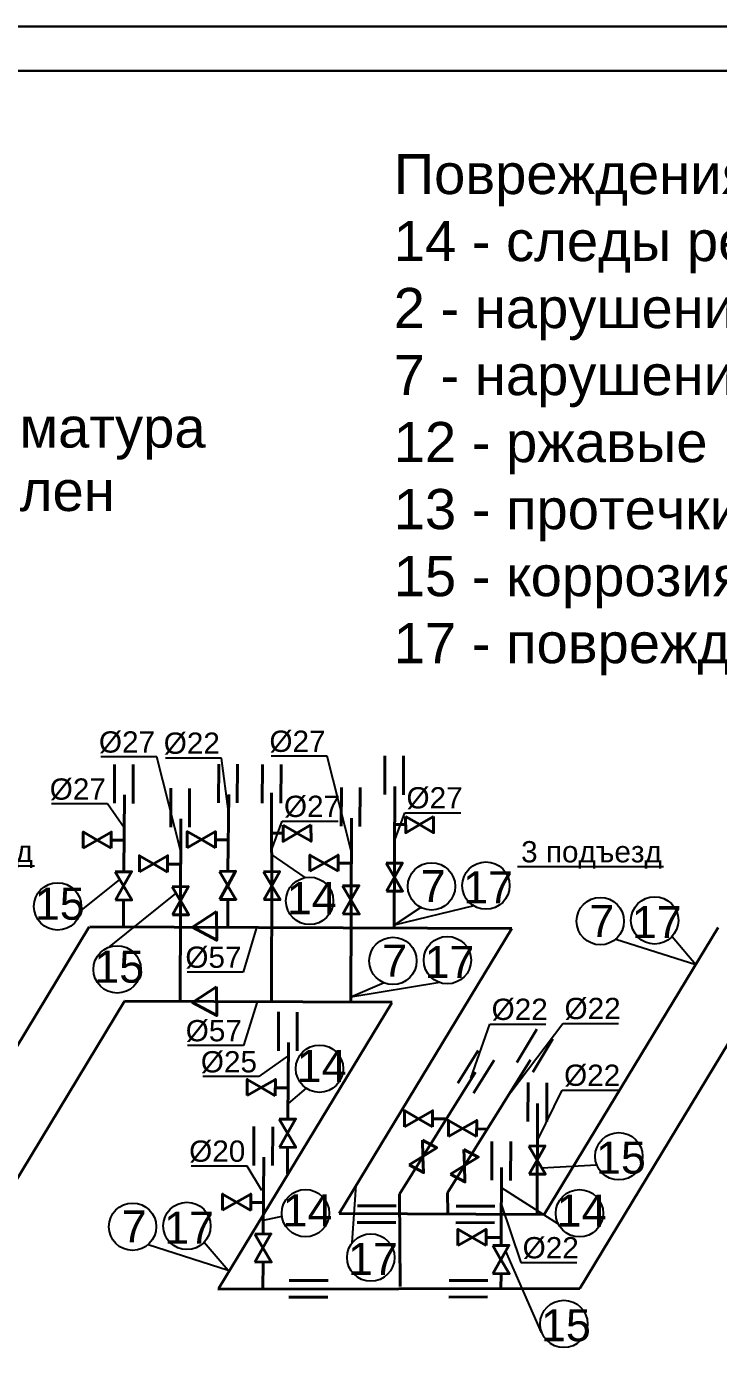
# Model space of a CAD drawing. Header units: inches. Extents: x -14875 to -3761, y 5061 to 12920.
# Drawn here: x -12168 to -10102, y 8976 to 12920 of the extents above; entities that cross this region are included whole.
import ezdxf
from ezdxf import colors
from ezdxf.entities.mleader import LeaderData, LeaderLine
from ezdxf.math import Vec2, Vec3

# ---------------------------------------------------------------- set-up
doc = ezdxf.new("R2010")
doc.units = ezdxf.units.IN
doc.header["$MEASUREMENT"] = 0
doc.layers.get('0').update_dxf_attribs({"color": 18, "true_color": 0x000000})
doc.layers.add('анп Рамка жирная', color=7, linetype='Continuous', lineweight=50)
doc.layers.add('Трубы', color=7, linetype='Continuous', lineweight=40)
doc.styles.get("Standard").update_dxf_attribs({"font": 'arial.ttf'})
doc.mleader_styles.duplicate_entry("Standard", '')

msp = doc.modelspace()

# ---------------------------------------------------------------- linework, layer by layer
at = {"color": 18, "true_color": 0x000000}
for p, q in [((-11336.7, 10379.1), (-11437.4, 10448.7)), ((-12005.2, 10280.5), (-11889.8, 10373.2)), ((-11920.2, 10172.3), (-11722.3, 10331.9)), ((-10833.4, 10294.5), (-11070.7, 10237.5)), ((-10990.8, 10289.7), (-11070.7, 10237.5)), ((-10409.2, 10195.6), (-10170.5, 10119.5)), ((-10241.4, 10203.2), (-10170.5, 10119.5)), ((-10934.3, 10065.6), (-11199.9, 10022.2)), ((-11100.7, 10064.9), (-11199.9, 10022.2)), ((-11333.9, 9750.6), (-11387.4, 9704.6)), ((-10466.4, 9521), (-10629.8, 9511.6)), ((-11196.4, 9288.7), (-11184, 9460.7)), ((-10580.3, 9344.4), (-10750.7, 9452.6)), ((-11406.2, 9367.5), (-11461.5, 9355.3)), ((-11805.2, 9283.4), (-11566.5, 9207.4)), ((-11637.4, 9291.1), (-11566.5, 9207.4)), ((-10630.7, 9020.7), (-10737.5, 9264))]:
    msp.add_line(p, q, dxfattribs=at)
at = {"color": 18, "lineweight": 40, "true_color": 0x000000}
for points in [[(-11402.5, 10535.8), (-11402.2, 10487.3), (-11360.3, 10511.8)], [(-11319, 10536.2), (-11318.7, 10487.7), (-11360.9, 10511.7)], [(-11036.6, 10561.3), (-11036.4, 10512.8), (-10994.5, 10537.3)], [(-10953.1, 10561.7), (-10952.9, 10513.2), (-10995, 10537.2)], [(-11094.8, 10422.2), (-11046.3, 10422.7), (-11070.1, 10380.5)], [(-11460.7, 10396.7), (-11412.1, 10397.2), (-11436, 10355)], [(-10668.7, 9577.7), (-10620.1, 9578.2), (-10644, 9535.9)]]:
    msp.add_lwpolyline(points, close=True, dxfattribs=at)
at = {"color": 7, "lineweight": 40}
for points in [[(-11999.1, 10466.9), (-11999, 10515.4), (-11957, 10491)], [(-11915.1, 10466.7), (-11915, 10515.2), (-11957, 10491)], [(-11688.3, 10468.2), (-11688.2, 10516.7), (-11646.2, 10492.4)], [(-11604.3, 10468), (-11604.2, 10516.5), (-11646.2, 10492.4)], [(-11831.1, 10396), (-11831, 10444.5), (-11789, 10420.1)], [(-11747, 10395.8), (-11746.9, 10444.3), (-11789, 10420.1)], [(-11322.2, 10398.1), (-11322.1, 10446.6), (-11280.1, 10422.2)], [(-11238.2, 10397.9), (-11238.1, 10446.4), (-11280.1, 10422.2)], [(-11509.6, 9728.2), (-11509.4, 9776.8), (-11467.5, 9752.4)], [(-11425.5, 9728.1), (-11425.4, 9776.6), (-11467.5, 9752.4)], [(-11040.4, 9634.9), (-11040.3, 9683.4), (-10998.3, 9659)], [(-10956.3, 9634.7), (-10956.2, 9683.2), (-10998.3, 9659)], [(-10908.7, 9606), (-10908.6, 9654.5), (-10866.6, 9630.2)], [(-10824.7, 9605.8), (-10824.5, 9654.3), (-10866.6, 9630.2)], [(-11583, 9385.9), (-11582.9, 9434.5), (-11540.9, 9410.1)], [(-11498.9, 9385.7), (-11498.8, 9434.3), (-11540.9, 9410.1)], [(-10880.5, 9281), (-10880.4, 9329.6), (-10838.4, 9305.2)], [(-10796.4, 9280.8), (-10796.3, 9329.4), (-10838.4, 9305.2)]]:
    msp.add_lwpolyline(points, close=True, dxfattribs=at)
at = {"color": 0, "lineweight": 40}
for points in [[(-11903.2, 10396.2), (-11854.7, 10396.7), (-11878.5, 10354.4)], [(-11592.4, 10397.5), (-11543.9, 10398), (-11567.7, 10355.7)], [(-11094, 10338.3), (-11045.4, 10338.8), (-11070.1, 10380.5)], [(-11902.4, 10312.2), (-11853.9, 10312.7), (-11878.6, 10354.5)], [(-11733.4, 10352), (-11684.9, 10352.5), (-11708.7, 10310.2)], [(-11591.6, 10313.5), (-11543.1, 10314), (-11567.8, 10355.8)], [(-11459.8, 10312.8), (-11411.3, 10313.3), (-11436, 10355)], [(-11224.6, 10354.1), (-11176, 10354.6), (-11199.9, 10312.3)], [(-11732.6, 10268), (-11684.1, 10268.5), (-11708.8, 10310.3)], [(-11223.7, 10270.1), (-11175.2, 10270.6), (-11199.9, 10312.4)], [(-11600.7, 10277.9), (-11672.6, 10231), (-11600.2, 10192.1)], [(-11600.7, 10052.8), (-11672.6, 10006), (-11600.2, 9967.1)], [(-11413.7, 9657.6), (-11365.1, 9658.1), (-11389, 9615.8)], [(-11412.8, 9573.6), (-11364.3, 9574.1), (-11389, 9615.9)], [(-10986.4, 9595.5), (-10943.6, 9572.7), (-10984.7, 9547)], [(-11025.9, 9521.3), (-10983, 9498.5), (-10984.7, 9547)], [(-10862.9, 9567.8), (-10820, 9545), (-10861.2, 9519.3)], [(-10902.3, 9493.6), (-10859.5, 9470.8), (-10861.2, 9519.3)], [(-10667.8, 9493.7), (-10619.3, 9494.2), (-10644, 9536)], [(-11487.1, 9315.2), (-11438.6, 9315.7), (-11462.4, 9273.5)], [(-11486.3, 9231.3), (-11437.7, 9231.8), (-11462.4, 9273.6)], [(-10776.7, 9280.4), (-10728.2, 9280.9), (-10752, 9238.6)], [(-10775.9, 9196.4), (-10727.3, 9196.9), (-10752, 9238.7)]]:
    msp.add_lwpolyline(points, close=True, dxfattribs=at)
at = {"color": 18, "true_color": 0x000000}
for centre in [(-10959.3, 10353), (-10796.8, 10355.2), (-11323.1, 10309.7), (-12075.3, 10293.2), (-10455.6, 10249.2), (-10293.2, 10251.4), (-11897.6, 10105.2), (-11074.4, 10130.5), (-10911.9, 10132.7), (-11293.6, 9808.7), (-10400.1, 9547.2), (-11335.5, 9377.4), (-10517.6, 9377.1), (-11851.6, 9337), (-11689.2, 9339.2), (-11140.5, 9245), (-10564.3, 9046.9)]:
    msp.add_circle(centre, 70.7, dxfattribs=at)
at = {"layer": 'анп Рамка жирная', "color": 7, "lineweight": 30, "ltscale": 0.001}
for p, q in [((-14874.5, 12920.1), (-3761.3, 12920.1)), ((-3761.3, 12920.1), (-14874.5, 12920.1)), ((-14345.3, 12787.8), (-3893.6, 12787.8))]:
    msp.add_line(p, q, dxfattribs=at)
at = {"layer": 'Трубы', "color": 18, "true_color": 0x000000}
for p, q in [((-11098.3, 10742.7), (-11098.6, 10626.8)), ((-11042.5, 10742.3), (-11042.9, 10626.5)), ((-11905.3, 10716.8), (-11905.6, 10601)), ((-11849.5, 10716.5), (-11849.9, 10600.7)), ((-11594.5, 10718.1), (-11594.8, 10602.3)), ((-11538.7, 10717.8), (-11539, 10602)), ((-11464.2, 10717.2), (-11464.5, 10601.3)), ((-11408.4, 10716.8), (-11408.7, 10601)), ((-11070.5, 10228.6), (-11069.2, 10651.6)), ((-11737.3, 10645.9), (-11737.6, 10530.1)), ((-11681.5, 10645.6), (-11681.8, 10529.7)), ((-11228.4, 10648), (-11228.7, 10532.2)), ((-11172.6, 10647.7), (-11172.9, 10531.9)), ((-11036.4, 10537.4), (-11069.3, 10537.2)), ((-11436.8, 10009.1), (-11436, 10397.6)), ((-11878.3, 10311.4), (-11878.5, 10233.9)), ((-11567.5, 10312.7), (-11567.7, 10230.8)), ((-11980.8, 10231.7), (-12500.4, 9374.3)), ((-11978.9, 10232.1), (-10719.3, 10227.7)), ((-10719.3, 10227.7), (-11235.1, 9376.8)), ((-10103.4, 10230.5), (-10623, 9373.1)), ((-11876.1, 10009.9), (-12393.8, 9153.7)), ((-11876.1, 10009.9), (-11076.3, 10007.6)), ((-11077.5, 10005.8), (-11594.2, 9153.1)), ((-11415.7, 9978.2), (-11416.1, 9862.4)), ((-9998.7, 10008.7), (-10516.5, 9152.5)), ((-11359.9, 9977.9), (-11360.3, 9862)), ((-10644.5, 9926.3), (-10704.4, 9827.1)), ((-10820, 9863.4), (-10881, 9765)), ((-10596.8, 9897.4), (-10656.7, 9798.2)), ((-10911.3, 9438.2), (-10664.3, 9834.7)), ((-10772.6, 9833.9), (-10833.7, 9735.5)), ((-11054.8, 9434.6), (-10828.1, 9798.2)), ((-10671, 9767.2), (-10671.3, 9651.3)), ((-10615.2, 9766.9), (-10615.5, 9651)), ((-10644, 9372.8), (-10642.5, 9705.1)), ((-11489.2, 9635.9), (-11489.5, 9520)), ((-11433.4, 9635.6), (-11433.7, 9519.7)), ((-10915.3, 9658.6), (-10956.3, 9658.6)), ((-10792.6, 9628.8), (-10824.6, 9628.5)), ((-10778.8, 9591.4), (-10779.2, 9475.5)), ((-10723, 9591), (-10723.4, 9475.2)), ((-11388.7, 9572.8), (-11389, 9495.3)), ((-11052.5, 9158.4), (-11054.8, 9434.6)), ((-10910.8, 9378.1), (-10911.3, 9438.2)), ((-11064.7, 9399.4), (-11180.6, 9398.9)), ((-10770.2, 9398.7), (-10886, 9398.1)), ((-11235.1, 9376.8), (-10623, 9373.1)), ((-11065.5, 9349.8), (-11181.3, 9349.3)), ((-10770.9, 9349.1), (-10886.8, 9348.5)), ((-10751.8, 9305), (-10795.9, 9304.9)), ((-10751.8, 9305), (-10751.8, 9280.6)), ((-11462.2, 9230.5), (-11462.4, 9152.9)), ((-10751.8, 9196.6), (-10751.9, 9150.6)), ((-11596.7, 9150.8), (-10516.5, 9152.5)), ((-11268.1, 9176.6), (-11383.9, 9176)), ((-10791.1, 9176.8), (-10907, 9176.2)), ((-11268.8, 9127), (-11384.7, 9126.4)), ((-10791.9, 9127.2), (-10907.7, 9126.6))]:
    msp.add_line(p, q, dxfattribs=at)
at = {"layer": 'Трубы', "color": 7}
for p, q in [((-11877.8, 10396.7), (-11875.5, 10625.8)), ((-11567, 10398), (-11564.7, 10627.2)), ((-11437, 10512.4), (-11436.6, 10632.4)), ((-11709.1, 10010.9), (-11707.4, 10554.9)), ((-11200, 10007.9), (-11198.6, 10557)), ((-11566.2, 10491.9), (-11604.3, 10491.9)), ((-11877, 10490.6), (-11915.1, 10490.6)), ((-11708.9, 10419.7), (-11747, 10419.7)), ((-11200.1, 10421.8), (-11238.2, 10421.8)), ((-11387.4, 9752), (-11425.5, 9752)), ((-11460.8, 9409.7), (-11498.9, 9409.7))]:
    msp.add_line(p, q, dxfattribs=at)
at = {"layer": 'Трубы', "color": 3}
for p, q in [((-11402.2, 10511.9), (-11436.5, 10511.6)), ((-11436.1, 10395.8), (-11436.5, 10511.6)), ((-11388.2, 9658.1), (-11385.9, 9887.2)), ((-11461.7, 9315.8), (-11459.3, 9544.9)), ((-10751.8, 9305), (-10750.5, 9514.1))]:
    msp.add_line(p, q, dxfattribs=at)

# ---------------------------------------------------------------- texts
at = {"char_height": 120, "attachment_point": 1}
for s, width, heights, insert in [('Повреждения конструктивных элементов и внутридомовых инженерных систем:\\P\\pxt55;14 - следы ремонта системы в виде частичной замены трубопроводов\\P2 - нарушение окраски отопительных приборов и стояков\\P7 - нарушение теплоизоляции магистралей и стояков\\P12 - ржавые подтеки, хомуты, заваренные свищи\\P13 - протечки запорной арматуры\\P15 - коррозия запорно-регулирующей арматуры\\P17 - повреждение трубопроводов коррозией ', 6649.471, [-1565.3], (-11072.1, 12539.5)), ('        \\P            - фильтр\\P            - запорная арматура\\P          \\P            ', 6089.44, [-920], (-13807.2, 12182.9)), ('Полипропилен\\PСталь', 1388.442, [-324.1], (-13055.1, 11593.5))]:
    msp.add_mtext_dynamic_manual_height_columns(s, width=width, gutter_width=3.75, heights=heights, dxfattribs=dict(at, insert=insert))
at = {"layer": 'Трубы', "color": 18, "true_color": 0x000000, "char_height": 95.7, "width": 145.66, "attachment_point": 1}
for s, insert in [('7', (-10991.4, 10401.6)), ('17', (-10864.9, 10398)), ('15', (-12143.4, 10349.1)), ('14', (-11391.2, 10365.6)), ('7', (-10487.8, 10297.8)), ('17', (-10361.3, 10294.1)), ('7', (-11106.5, 10179.1)), ('17', (-10980, 10175.4)), ('15', (-11965.8, 10161.1)), ('14', (-11361.7, 9864.6)), ('15', (-10468.2, 9591)), ('14', (-11403.6, 9433.4)), ('14', (-10585.7, 9433)), ('7', (-11883.8, 9385.6)), ('17', (-11757.3, 9381.9)), ('17', (-11208.6, 9288.7)), ('15', (-10632.4, 9090.6))]:
    msp.add_mtext(s, dxfattribs=dict(at, insert=insert))

# ---------------------------------------------------------------- leaders
at = {"color": 0}
ml = msp.add_multileader_mtext('', dxfattribs=at)
ml.set_content('%%C27')
ml.set_leader_properties(color=256)
ml.build(insert=Vec2(0, 0))
ml.multileader.update_dxf_attribs({"has_dogleg": 0, "text_left_attachment_type": 6, "text_right_attachment_type": 6, "dogleg_length": 2, "arrow_head_size": 0})
ctx = ml.context
ctx.base_point, ctx.char_height, ctx.arrow_head_size, ctx.landing_gap_size, ctx.plane_origin, ctx.plane_x_axis = Vec3(-11949.5, 10739.6), 63.49, 0, 5.12, Vec3(-11552.2, 10653.8), Vec3(1, 0, 0)
ctx.left_attachment, ctx.right_attachment, ctx.text_align_type = 6, 6, 2
notes = []
notes.append((ctx, [(1, (1, 1, 0), (-11777.7, 10739.6), (-1, 0, 0), 1.59, [(0, [(-11707.9, 10457.4)], 0, [])])]))
ctx.mtext.insert, ctx.mtext.text_direction, ctx.mtext.defined_height, ctx.mtext.alignment, ctx.mtext.flow_direction = Vec3(-11784.4, 10815.8), Vec3(1, 0, 0), 172.8, 3, 5
ml = msp.add_multileader_mtext('', dxfattribs=at)
ml.set_content('%%C22')
ml.set_leader_properties(color=256)
ml.build(insert=Vec2(0, 0))
ml.multileader.update_dxf_attribs({"has_dogleg": 0, "text_left_attachment_type": 6, "text_right_attachment_type": 6, "dogleg_length": 2, "arrow_head_size": 0})
ctx = ml.context
ctx.base_point, ctx.char_height, ctx.arrow_head_size, ctx.landing_gap_size, ctx.plane_origin, ctx.plane_x_axis = Vec3(-11755.5, 10736), 63.49, 0, 5.12, Vec3(-11409.4, 10726.1), Vec3(1, 0, 0)
ctx.left_attachment, ctx.right_attachment, ctx.text_align_type = 6, 6, 2
notes.append((ctx, [(1, (1, 1, 0), (-11584.3, 10736), (-1, 0, 0), 1.59, [(0, [(-11565.3, 10576.2)], 0, [])])]))
ctx.mtext.insert, ctx.mtext.text_direction, ctx.mtext.defined_height, ctx.mtext.alignment, ctx.mtext.flow_direction = Vec3(-11591, 10812.2), Vec3(1, 0, 0), 172.8, 3, 5
ml = msp.add_multileader_mtext('', dxfattribs=at)
ml.set_content('%%C27')
ml.set_leader_properties(color=256)
ml.build(insert=Vec2(0, 0))
ml.multileader.update_dxf_attribs({"has_dogleg": 0, "text_left_attachment_type": 6, "text_right_attachment_type": 6, "dogleg_length": 2, "arrow_head_size": 0})
ctx = ml.context
ctx.base_point, ctx.char_height, ctx.arrow_head_size, ctx.landing_gap_size, ctx.plane_origin, ctx.plane_x_axis = Vec3(-11440.7, 10741.8), 63.49, 0, 5.12, Vec3(-11043.3, 10655.9), Vec3(1, 0, 0)
ctx.left_attachment, ctx.right_attachment, ctx.text_align_type = 6, 6, 2
notes.append((ctx, [(1, (1, 1, 0), (-11268.8, 10741.8), (-1, 0, 0), 1.59, [(0, [(-11199, 10459.5)], 0, [])])]))
ctx.mtext.insert, ctx.mtext.text_direction, ctx.mtext.defined_height, ctx.mtext.alignment, ctx.mtext.flow_direction = Vec3(-11275.5, 10817.9), Vec3(1, 0, 0), 172.8, 3, 5
ml = msp.add_multileader_mtext('', dxfattribs=at)
ml.set_content('%%C27')
ml.set_leader_properties(color=256)
ml.build(insert=Vec2(0, 0))
ml.multileader.update_dxf_attribs({"has_dogleg": 0, "text_left_attachment_type": 6, "text_right_attachment_type": 6, "dogleg_length": 2, "arrow_head_size": 0})
ctx = ml.context
ctx.base_point, ctx.char_height, ctx.arrow_head_size, ctx.landing_gap_size, ctx.plane_origin, ctx.plane_x_axis = Vec3(-12096.4, 10599.1), 63.49, 0, 5.12, Vec3(-11720.2, 10724.7), Vec3(1, 0, 0)
ctx.left_attachment, ctx.right_attachment, ctx.text_align_type = 6, 6, 2
notes.append((ctx, [(1, (1, 1, 0), (-11924.5, 10599.1), (-1, 0, 0), 1.59, [(0, [(-11877, 10528.2)], 0, [])])]))
ctx.mtext.insert, ctx.mtext.text_direction, ctx.mtext.defined_height, ctx.mtext.alignment, ctx.mtext.flow_direction = Vec3(-11931.2, 10675.2), Vec3(1, 0, 0), 172.8, 3, 5
at = {"color": 18, "true_color": 0x000000}
ml = msp.add_multileader_mtext('', dxfattribs=at)
ml.set_content('%%C27', color=(0, 0, 0))
ml.set_leader_properties(color=256)
ml.build(insert=Vec2(0, 0))
ml.multileader.update_dxf_attribs({"has_dogleg": 0, "text_left_attachment_type": 6, "text_right_attachment_type": 6, "dogleg_length": 2, "arrow_head_size": 0})
ctx = ml.context
ctx.base_point, ctx.char_height, ctx.arrow_head_size, ctx.landing_gap_size, ctx.plane_origin, ctx.plane_x_axis = Vec3(-11039, 10572.9), 63.49, 0, 5.12, Vec3(-10907.9, 10740.5), Vec3(1, 0, 0)
ctx.left_attachment, ctx.right_attachment = 6, 6
notes.append((ctx, [(0, (1, 1, 0), (-11041, 10572.9), (1, 0, 0), 2, [(0, [(-11070.8, 10486.1)], 0, [])])]))
ctx.mtext.insert, ctx.mtext.text_direction, ctx.mtext.defined_height, ctx.mtext.flow_direction = Vec3(-11033.9, 10649.1), Vec3(1, 0, 0), 172.8, 5
ml = msp.add_multileader_mtext('', dxfattribs=at)
ml.set_content('%%C27', color=(0, 0, 0))
ml.set_leader_properties(color=256)
ml.build(insert=Vec2(0, 0))
ml.multileader.update_dxf_attribs({"has_dogleg": 0, "text_left_attachment_type": 6, "text_right_attachment_type": 6, "dogleg_length": 2, "arrow_head_size": 0})
ctx = ml.context
ctx.base_point, ctx.char_height, ctx.arrow_head_size, ctx.landing_gap_size, ctx.plane_origin, ctx.plane_x_axis = Vec3(-11404.9, 10547.4), 63.49, 0, 5.12, Vec3(-11273.8, 10715), Vec3(1, 0, 0)
ctx.left_attachment, ctx.right_attachment = 6, 6
notes.append((ctx, [(0, (1, 1, 0), (-11406.9, 10547.4), (1, 0, 0), 2, [(0, [(-11436.7, 10460.6)], 0, [])])]))
ctx.mtext.insert, ctx.mtext.text_direction, ctx.mtext.defined_height, ctx.mtext.flow_direction = Vec3(-11399.7, 10623.6), Vec3(1, 0, 0), 172.8, 5
at = {"color": 0}
ml = msp.add_multileader_mtext('', dxfattribs=at)
ml.set_content('4 подъезд')
ml.set_leader_properties(color=256)
ml.build(insert=Vec2(0, 0))
ml.multileader.update_dxf_attribs({"has_dogleg": 0, "text_left_attachment_type": 6, "text_right_attachment_type": 6, "dogleg_length": 2, "arrow_head_size": 0})
ctx = ml.context
ctx.base_point, ctx.char_height, ctx.arrow_head_size, ctx.landing_gap_size, ctx.plane_origin, ctx.plane_x_axis = Vec3(-12570.6, 10412.8), 63.49, 0, 5.12, Vec3(-11874.4, 10538.5), Vec3(1, 0, 0)
ctx.left_attachment, ctx.right_attachment, ctx.text_align_type = 6, 6, 2
notes.append((ctx, [(1, (1, 1, 0), (-12142.4, 10412.8), (-1, 0, 0), 1.59, [(0, [(-12143.9, 10412.8)], 0, [])])]))
ctx.mtext.insert, ctx.mtext.text_direction, ctx.mtext.defined_height, ctx.mtext.alignment, ctx.mtext.flow_direction = Vec3(-12149.1, 10489.3), Vec3(1, 0, 0), 172.8, 3, 5
ml = msp.add_multileader_mtext('', dxfattribs=at)
ml.set_content('3 подъезд')
ml.set_leader_properties(color=256)
ml.build(insert=Vec2(0, 0))
ml.multileader.update_dxf_attribs({"has_dogleg": 0, "text_left_attachment_type": 6, "text_right_attachment_type": 6, "dogleg_length": 2, "arrow_head_size": 0})
ctx = ml.context
ctx.base_point, ctx.char_height, ctx.arrow_head_size, ctx.landing_gap_size, ctx.plane_origin, ctx.plane_x_axis = Vec3(-10690.6, 10411.6), 63.49, 0, 5.12, Vec3(-9997, 10537.3), Vec3(1, 0, 0)
ctx.left_attachment, ctx.right_attachment, ctx.text_align_type = 6, 6, 2
notes.append((ctx, [(1, (1, 1, 0), (-10265, 10411.6), (-1, 0, 0), 1.59, [(0, [(-10266.6, 10411.6)], 0, [])])]))
ctx.mtext.insert, ctx.mtext.text_direction, ctx.mtext.defined_height, ctx.mtext.alignment, ctx.mtext.flow_direction = Vec3(-10271.7, 10488.1), Vec3(1, 0, 0), 172.8, 3, 5
at = {"color": 18, "true_color": 0x000000}
ml = msp.add_multileader_mtext('', dxfattribs=at)
ml.set_content('%%C57', color=(0, 0, 0))
ml.set_leader_properties(color=256)
ml.build(insert=Vec2(0, 0))
ml.multileader.update_dxf_attribs({"has_dogleg": 0, "text_left_attachment_type": 6, "text_right_attachment_type": 6, "dogleg_length": 2, "arrow_head_size": 0})
ctx = ml.context
ctx.base_point, ctx.char_height, ctx.arrow_head_size, ctx.landing_gap_size, ctx.plane_origin, ctx.plane_x_axis = Vec3(-11691.5, 10097.1), 63.49, 0, 5.12, Vec3(-11369, 10152.9), Vec3(1, 0, 0)
ctx.left_attachment, ctx.right_attachment, ctx.text_align_type = 6, 6, 2
notes.append((ctx, [(1, (1, 1, 0), (-11519.7, 10097.1), (-1, 0, 0), 1.59, [(0, [(-11481.3, 10230.3)], 0, [])])]))
ctx.mtext.insert, ctx.mtext.text_direction, ctx.mtext.defined_height, ctx.mtext.alignment, ctx.mtext.flow_direction = Vec3(-11526.4, 10173.3), Vec3(1, 0, 0), 172.8, 3, 5
at = {"color": 0}
ml = msp.add_multileader_mtext('', dxfattribs=at)
ml.set_content('%%C22')
ml.set_leader_properties(color=256)
ml.build(insert=Vec2(0, 0))
ml.multileader.update_dxf_attribs({"has_dogleg": 0, "text_left_attachment_type": 6, "text_right_attachment_type": 6, "dogleg_length": 2, "arrow_head_size": 0})
ctx = ml.context
ctx.base_point, ctx.char_height, ctx.arrow_head_size, ctx.landing_gap_size, ctx.plane_origin, ctx.plane_x_axis = Vec3(-10785, 9941.5), 63.49, 0, 5.12, Vec3(-10971.1, 10084.8), Vec3(1, 0, 0)
ctx.left_attachment, ctx.right_attachment = 6, 6
notes.append((ctx, [(0, (1, 1, 0), (-10787, 9941.5), (1, 0, 0), 2, [(0, [(-10841.7, 9780.2)], 0, [])])]))
ctx.mtext.insert, ctx.mtext.text_direction, ctx.mtext.width, ctx.mtext.defined_height, ctx.mtext.flow_direction = Vec3(-10779.9, 10017.7), Vec3(1, 0, 0), 160.029, 172.8, 5
ml = msp.add_multileader_mtext('', dxfattribs=at)
ml.set_content('%%C22')
ml.set_leader_properties(color=256)
ml.build(insert=Vec2(0, 0))
ml.multileader.update_dxf_attribs({"has_dogleg": 0, "text_left_attachment_type": 6, "text_right_attachment_type": 6, "dogleg_length": 2, "arrow_head_size": 0})
ctx = ml.context
ctx.base_point, ctx.char_height, ctx.arrow_head_size, ctx.landing_gap_size, ctx.plane_origin, ctx.plane_x_axis = Vec3(-10567.5, 9944), 63.49, 0, 5.12, Vec3(-10881.6, 9998.5), Vec3(1, 0, 0)
ctx.left_attachment, ctx.right_attachment = 6, 6
notes.append((ctx, [(0, (1, 1, 0), (-10569.5, 9944), (1, 0, 0), 2, [(0, [(-10722.4, 9738.2)], 0, [])])]))
ctx.mtext.insert, ctx.mtext.text_direction, ctx.mtext.width, ctx.mtext.defined_height, ctx.mtext.flow_direction = Vec3(-10562.3, 10020.2), Vec3(1, 0, 0), 160.029, 172.8, 5
at = {"color": 18, "true_color": 0x000000}
ml = msp.add_multileader_mtext('', dxfattribs=at)
ml.set_content('%%C57', color=(0, 0, 0))
ml.set_leader_properties(color=256)
ml.build(insert=Vec2(0, 0))
ml.multileader.update_dxf_attribs({"has_dogleg": 0, "text_left_attachment_type": 6, "text_right_attachment_type": 6, "dogleg_length": 2, "arrow_head_size": 0})
ctx = ml.context
ctx.base_point, ctx.char_height, ctx.arrow_head_size, ctx.landing_gap_size, ctx.plane_origin, ctx.plane_x_axis = Vec3(-11690.5, 9877.8), 63.49, 0, 5.12, Vec3(-11367.9, 9933.6), Vec3(1, 0, 0)
ctx.left_attachment, ctx.right_attachment, ctx.text_align_type = 6, 6, 2
notes.append((ctx, [(1, (1, 1, 0), (-11518.6, 9877.8), (-1, 0, 0), 1.59, [(0, [(-11479.6, 10008)], 0, [])])]))
ctx.mtext.insert, ctx.mtext.text_direction, ctx.mtext.defined_height, ctx.mtext.alignment, ctx.mtext.flow_direction = Vec3(-11525.3, 9954), Vec3(1, 0, 0), 172.8, 3, 5
at = {"color": 0}
ml = msp.add_multileader_mtext('', dxfattribs=at)
ml.set_content('%%C25')
ml.set_leader_properties(color=256)
ml.build(insert=Vec2(0, 0))
ml.multileader.update_dxf_attribs({"has_dogleg": 0, "text_left_attachment_type": 6, "text_right_attachment_type": 6, "dogleg_length": 2, "arrow_head_size": 0})
ctx = ml.context
ctx.base_point, ctx.char_height, ctx.arrow_head_size, ctx.landing_gap_size, ctx.plane_origin, ctx.plane_x_axis = Vec3(-11645.8, 9784.9), 63.49, 0, 5.12, Vec3(-11230.7, 9986.1), Vec3(1, 0, 0)
ctx.left_attachment, ctx.right_attachment, ctx.text_align_type = 6, 6, 2
notes.append((ctx, [(1, (1, 1, 0), (-11473.5, 9784.9), (-1, 0, 0), 1.59, [(0, [(-11386.3, 9848.3)], 0, [])])]))
ctx.mtext.insert, ctx.mtext.text_direction, ctx.mtext.defined_height, ctx.mtext.alignment, ctx.mtext.flow_direction = Vec3(-11480.2, 9861.1), Vec3(1, 0, 0), 172.8, 3, 5
at = {"color": 18, "true_color": 0x000000}
ml = msp.add_multileader_mtext('', dxfattribs=at)
ml.set_content('%%C22', color=(0, 0, 0))
ml.set_leader_properties(color=256)
ml.build(insert=Vec2(0, 0))
ml.multileader.update_dxf_attribs({"has_dogleg": 0, "text_left_attachment_type": 6, "text_right_attachment_type": 6, "dogleg_length": 2, "arrow_head_size": 0})
ctx = ml.context
ctx.base_point, ctx.char_height, ctx.arrow_head_size, ctx.landing_gap_size, ctx.plane_origin, ctx.plane_x_axis = Vec3(-10568.8, 9744.7), 63.49, 0, 5.12, Vec3(-10478.6, 9850.5), Vec3(1, 0, 0)
ctx.left_attachment, ctx.right_attachment = 6, 6
notes.append((ctx, [(0, (1, 1, 0), (-10570.8, 9744.7), (1, 0, 0), 2, [(0, [(-10641.5, 9596)], 0, [])])]))
ctx.mtext.insert, ctx.mtext.text_direction, ctx.mtext.defined_height, ctx.mtext.flow_direction = Vec3(-10563.6, 9820.9), Vec3(1, 0, 0), 172.8, 5
at = {"color": 0}
ml = msp.add_multileader_mtext('', dxfattribs=at)
ml.set_content('%%C20')
ml.set_leader_properties(color=256)
ml.build(insert=Vec2(0, 0))
ml.multileader.update_dxf_attribs({"has_dogleg": 0, "text_left_attachment_type": 6, "text_right_attachment_type": 6, "dogleg_length": 2, "arrow_head_size": 0})
ctx = ml.context
ctx.base_point, ctx.char_height, ctx.arrow_head_size, ctx.landing_gap_size, ctx.plane_origin, ctx.plane_x_axis = Vec3(-11680, 9518.1), 63.49, 0, 5.12, Vec3(-11304.1, 9643.8), Vec3(1, 0, 0)
ctx.left_attachment, ctx.right_attachment, ctx.text_align_type = 6, 6, 2
notes.append((ctx, [(1, (1, 1, 0), (-11508.4, 9518.1), (-1, 0, 0), 1.59, [(0, [(-11466.1, 9444.9)], 0, [])])]))
ctx.mtext.insert, ctx.mtext.text_direction, ctx.mtext.defined_height, ctx.mtext.alignment, ctx.mtext.flow_direction = Vec3(-11515.1, 9594.3), Vec3(1, 0, 0), 172.8, 3, 5
at = {"color": 18, "true_color": 0x000000}
ml = msp.add_multileader_mtext('', dxfattribs=at)
ml.set_content('%%C22', color=(0, 0, 0))
ml.set_leader_properties(color=256)
ml.build(insert=Vec2(0, 0))
ml.multileader.update_dxf_attribs({"has_dogleg": 0, "text_left_attachment_type": 6, "text_right_attachment_type": 6, "dogleg_length": 2, "arrow_head_size": 0})
ctx = ml.context
ctx.base_point, ctx.char_height, ctx.arrow_head_size, ctx.landing_gap_size, ctx.plane_origin, ctx.plane_x_axis = Vec3(-10692.4, 9229.8), 63.49, 0, 5.12, Vec3(-10589.3, 9649.9), Vec3(1, 0, 0)
ctx.left_attachment, ctx.right_attachment = 6, 6
notes.append((ctx, [(0, (1, 1, 0), (-10694.4, 9229.8), (1, 0, 0), 2, [(0, [(-10751, 9404.6)], 0, [])])]))
ctx.mtext.insert, ctx.mtext.text_direction, ctx.mtext.defined_height, ctx.mtext.flow_direction = Vec3(-10687.3, 9306), Vec3(1, 0, 0), 172.8, 5
for ctx, leaders in notes:
    for number, flags, end, landing, length, lines in leaders:
        leader = LeaderData()
        leader.index, (leader.has_last_leader_line, leader.has_dogleg_vector, leader.attachment_direction) = number, flags
        leader.last_leader_point, leader.dogleg_vector, leader.dogleg_length = Vec3(end), Vec3(landing), length
        for number, points, colour, breaks in lines:
            line = LeaderLine()
            line.index, line.vertices, line.color, line.breaks = number, Vec3.list(points), colors.encode_raw_color(colour), breaks
            leader.lines.append(line)
        ctx.leaders.append(leader)

doc.saveas('drawing.dxf')
